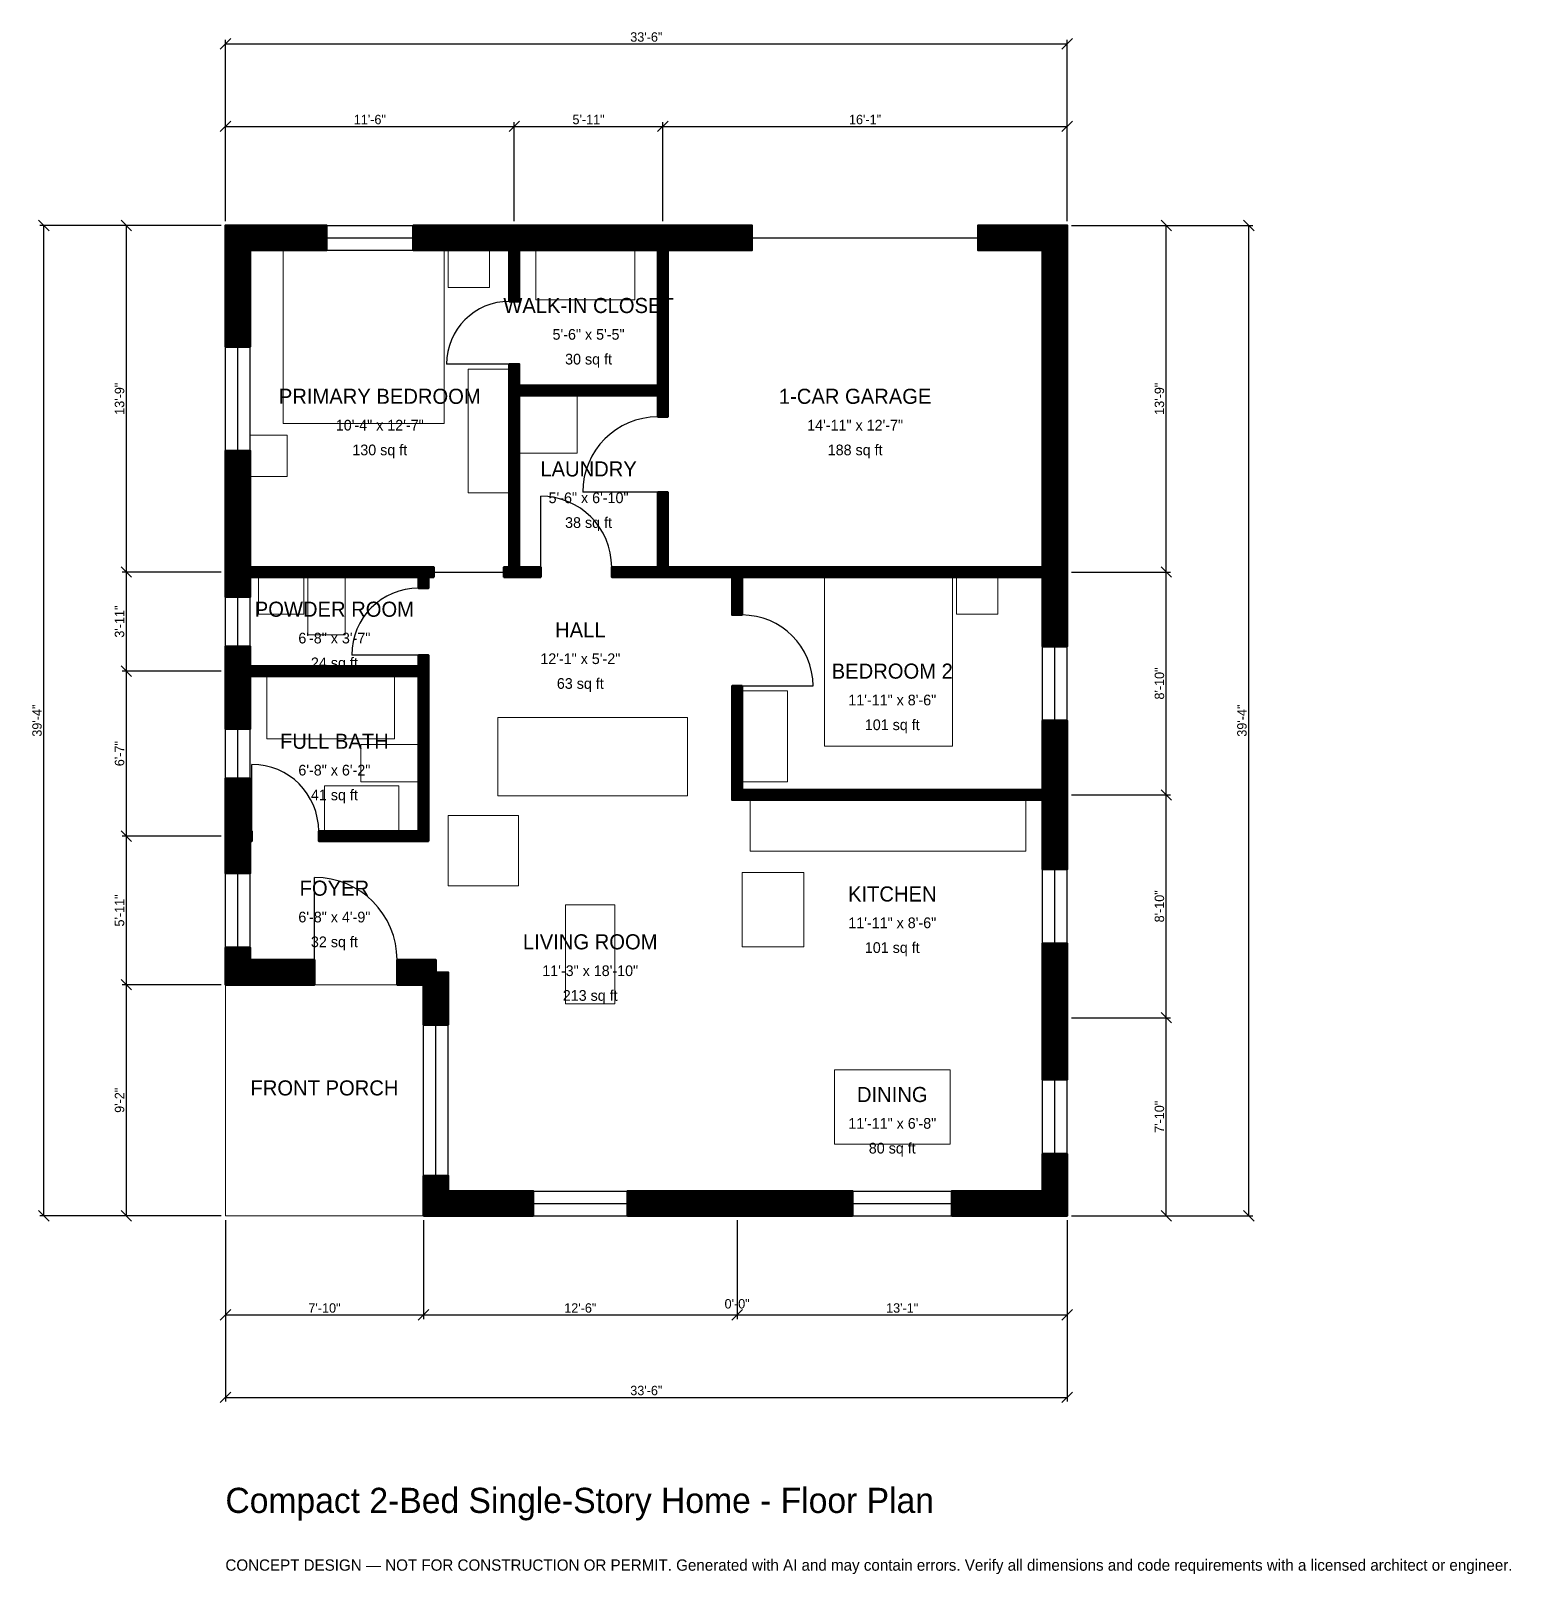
# Model space of a CAD drawing. Header units: inches. Extents: x -93 to 613, y -171 to 565.
import ezdxf
from ezdxf.enums import TextEntityAlignment as Align

# ---------------------------------------------------------------- set-up
doc = ezdxf.new("R2010")
doc.units = ezdxf.units.IN
doc.header["$MEASUREMENT"] = 0
doc.linetypes.add('DASHED', pattern=[0.6, 0.5, -0.1])
for name, color, linetype, lineweight in [('A-ANNO-DIMS', 1, 'Continuous', 13), ('A-ANNO-TEXT', 7, 'Continuous', 18), ('A-AREA-IDEN', 7, 'Continuous', 18), ('A-DOOR', 2, 'Continuous', 25), ('A-FLOR-FIXT', 9, 'Continuous', 13), ('A-FURN', 9, 'Continuous', 13), ('A-GLAZ', 4, 'Continuous', 25), ('A-SITE-PAVE', 8, 'Continuous', 13), ('A-WALL', 7, 'Continuous', 50), ('A-WALL-PATT', 8, 'Continuous', 13)]:
    doc.layers.add(name, color=color, linetype=linetype, lineweight=lineweight)
doc.dimstyles.new('PLAN', dxfattribs={"dimtxt": 4.5, "dimasz": 3, "dimexe": 2, "dimexo": 2, "dimgap": 1, "dimtad": 1, "dimdec": 0, "dimlunit": 4, "dimtsz": 2.5, "dimcen": 2.5, "dimclrd": 1, "dimclre": 1, "dimazin": 3, "dimtfac": 1, "dimtmove": 0, "dimatfit": 3})

msp = doc.modelspace()

# ---------------------------------------------------------------- hatches: boundary and pattern name
at = {"layer": 'A-WALL-PATT'}
h = msp.add_hatch(dxfattribs=at)
h.set_pattern_fill('ANSI31', color=8, scale=0.8)
h.paths.add_polyline_path([(94.4881, 0), (94.4881, 11.811), (94.4882, 11.811), (94.4882, 19.0945), (106.2992, 19.0945), (106.2992, 11.811), (146.8504, 11.811), (146.8504, 0), (106.2992, 0), (106.2992, 0), (94.4882, 0), (94.4882, 0), (94.4881, 0)])
h.paths.add_polyline_path([(94.4882, 110.2362), (81.8898, 110.2362), (81.8898, 122.0472), (100.3937, 122.0472), (100.3937, 116.1417), (106.2992, 116.1417), (106.2992, 91.1417), (94.4882, 91.1417), (94.4882, 110.2362)])
h.paths.add_polyline_path([(11.811, 110.2362), (11.811, 110.2362), (0, 110.2362), (0, 110.2362), (0, 110.2362), (0, 122.0472), (0, 122.0472), (0, 127.9528), (11.811, 127.9528), (11.811, 122.0472), (42.5197, 122.0472), (42.5197, 110.2362), (11.811, 110.2362)])
h.paths.add_polyline_path([(0, 175.1969), (0, 178.7402), (0, 178.7402), (0, 183.4646), (0, 183.4646), (0, 187.0079), (0, 208.6614), (11.811, 208.6614), (11.811, 187.0079), (11.811, 183.4646), (12.5984, 183.4646), (12.5984, 178.7402), (11.811, 178.7402), (11.811, 175.1969), (11.811, 163.3858), (0, 163.3858), (0, 175.1969)])
h.paths.add_polyline_path([(0, 253.937), (0, 257.4803), (0, 257.4803), (0, 262.2047), (0, 262.2047), (0, 265.748), (0, 271.6535), (11.811, 271.6535), (11.811, 265.748), (11.811, 262.2047), (92.126, 262.2047), (92.126, 267.5197), (96.8504, 267.5197), (96.8504, 262.2047), (96.8504, 257.4803), (96.8504, 242.5197), (96.8504, 237.7953), (96.8504, 183.4646), (96.8504, 178.7402), (92.126, 178.7402), (44.4882, 178.7402), (44.4882, 183.4646), (92.126, 183.4646), (92.126, 237.7953), (92.126, 242.5197), (92.126, 257.4803), (11.811, 257.4803), (11.811, 253.937), (11.811, 232.2835), (0, 232.2835), (0, 253.937)])
h.paths.add_polyline_path([(0, 301.1811), (0, 304.7244), (0, 304.7244), (0, 309.4488), (0, 309.4488), (0, 312.9921), (0, 364.9606), (11.811, 364.9606), (11.811, 312.9921), (11.811, 309.4488), (92.126, 309.4488), (96.8504, 309.4488), (99.4094, 309.4488), (99.4094, 304.7244), (96.8504, 304.7244), (96.8504, 299.4094), (92.126, 299.4094), (92.126, 304.7244), (11.811, 304.7244), (11.811, 301.1811), (11.811, 295.2756), (0, 295.2756), (0, 301.1811)])
h.paths.add_polyline_path([(0, 460.6299), (0, 460.6299), (0, 472.4409), (0, 472.4409), (0, 472.441), (11.811, 472.441), (11.811, 472.4409), (48.2283, 472.4409), (48.2283, 460.6299), (11.811, 460.6299), (11.811, 414.5669), (0, 414.5669), (0, 460.6299)])
h.paths.add_polyline_path([(131.8898, 472.4409), (135.4331, 472.4409), (135.4331, 472.441), (140.1575, 472.441), (140.1575, 472.4409), (143.7008, 472.4409), (202.7559, 472.4409), (206.2992, 472.4409), (206.2992, 472.441), (211.0236, 472.441), (211.0236, 472.4409), (214.5669, 472.4409), (251.1811, 472.4409), (251.1811, 460.6299), (214.5669, 460.6299), (211.0236, 460.6299), (211.0236, 396.063), (211.0236, 391.3386), (211.0236, 381.1024), (206.2992, 381.1024), (206.2992, 391.3386), (140.1575, 391.3386), (140.1575, 309.4488), (150.3937, 309.4488), (150.3937, 304.7244), (140.1575, 304.7244), (135.4331, 304.7244), (132.874, 304.7244), (132.874, 309.4488), (135.4331, 309.4488), (135.4331, 391.3386), (135.4331, 396.063), (135.4331, 406.2992), (140.1575, 406.2992), (140.1575, 396.063), (206.2992, 396.063), (206.2992, 460.6299), (202.7559, 460.6299), (143.7008, 460.6299), (140.1575, 460.6299), (140.1575, 436.2205), (135.4331, 436.2205), (135.4331, 460.6299), (131.8898, 460.6299), (89.5669, 460.6299), (89.5669, 472.4409), (131.8898, 472.4409)])
h.paths.add_polyline_path([(389.7638, 472.4409), (389.7638, 472.441), (401.5748, 472.441), (401.5748, 472.4409), (401.5748, 472.4409), (401.5748, 460.6299), (401.5748, 460.6299), (401.5748, 312.9921), (401.5748, 309.4488), (401.5748, 309.4488), (401.5748, 304.7244), (401.5748, 304.7244), (401.5748, 301.1811), (401.5748, 271.6535), (389.7638, 271.6535), (389.7638, 301.1811), (389.7638, 304.7244), (246.4567, 304.7244), (246.4567, 286.6142), (241.7323, 286.6142), (241.7323, 304.7244), (211.0236, 304.7244), (206.2992, 304.7244), (184.252, 304.7244), (184.252, 309.4488), (206.2992, 309.4488), (206.2992, 345.2756), (211.0236, 345.2756), (211.0236, 309.4488), (241.7323, 309.4488), (241.7323, 309.4488), (246.4567, 309.4488), (389.7638, 309.4488), (389.7638, 312.9921), (389.7638, 460.6299), (359.0551, 460.6299), (359.0551, 472.4409), (389.7638, 472.4409)])
h.paths.add_polyline_path([(401.5748, 206.6929), (401.5748, 203.1496), (401.5748, 203.1496), (401.5748, 198.4252), (401.5748, 198.4252), (401.5748, 194.8819), (401.5748, 165.3543), (389.7638, 165.3543), (389.7638, 194.8819), (389.7638, 198.4252), (246.4567, 198.4252), (241.7323, 198.4252), (241.7323, 198.4252), (241.7323, 237.7953), (241.7323, 242.5197), (241.7323, 252.7559), (246.4567, 252.7559), (246.4567, 242.5197), (246.4567, 237.7953), (246.4567, 203.1496), (389.7638, 203.1496), (389.7638, 206.6929), (389.7638, 236.2205), (401.5748, 236.2205), (401.5748, 206.6929)])
h.paths.add_polyline_path([(401.5748, 100.3937), (401.5748, 88.5827), (401.5748, 64.9606), (389.7638, 64.9606), (389.7638, 88.5827), (389.7638, 100.3937), (389.7638, 129.9213), (401.5748, 129.9213), (401.5748, 100.3937)])
h.paths.add_polyline_path([(401.5748, 11.811), (401.5748, 11.811), (401.5748, 0), (401.5748, 0), (401.5748, 0), (389.7638, 0), (389.7638, 0), (346.4567, 0), (346.4567, 11.811), (389.7638, 11.811), (389.7638, 29.5276), (401.5748, 29.5276), (401.5748, 11.811)])
h.paths.add_polyline_path([(250, 0), (238.189, 0), (191.7323, 0), (191.7323, 11.811), (238.189, 11.811), (250, 11.811), (299.2126, 11.811), (299.2126, 0), (250, 0)])

# ---------------------------------------------------------------- linework, layer by layer
at = {"layer": 'A-DOOR', "linetype": 'DASHED'}
msp.add_line((251.1811, 466.5354), (359.0551, 466.5354), dxfattribs=at)
at = {"layer": 'A-DOOR'}
for p, q in [((135.4331, 406.2992), (105.5118, 406.2992)), ((150.3937, 309.4488), (150.3937, 343.3071)), ((206.2992, 345.2756), (170.4724, 345.2756)), ((99.4094, 307.0866), (132.874, 307.0866)), ((92.126, 267.5197), (60.2362, 267.5197)), ((246.4567, 252.7559), (280.315, 252.7559)), ((12.5984, 183.4646), (12.5984, 215.3543)), ((42.5197, 122.0472), (42.5197, 161.4173))]:
    msp.add_line(p, q, dxfattribs=at)
for centre, radius, start, end in [((135.4331, 406.2992), 29.9213, 90, 180), ((206.2992, 345.2756), 35.8268, 90, 180), ((150.3937, 309.4488), 33.8583, 0, 90), ((92.126, 267.5197), 31.8898, 90, 180), ((246.4567, 252.7559), 33.8583, 0, 90), ((12.5984, 183.4646), 31.8898, 0, 90), ((42.5197, 122.0472), 39.3701, 0, 90)]:
    msp.add_arc(centre, radius, start, end, dxfattribs=at)
at = {"layer": 'A-FLOR-FIXT'}
for points in [[(15.748, 287.0079), (37.4016, 287.0079), (37.4016, 304.7244), (15.748, 304.7244)], [(39.3701, 277.1654), (57.0866, 277.1654), (57.0866, 304.7244), (39.3701, 304.7244)], [(19.685, 227.5591), (80.7087, 227.5591), (80.7087, 257.4803), (19.685, 257.4803)], [(64.5669, 207.0866), (92.126, 207.0866), (92.126, 224.8031), (64.5669, 224.8031)], [(47.2441, 183.4646), (82.6772, 183.4646), (82.6772, 205.1181), (47.2441, 205.1181)], [(250.3937, 174.0157), (381.8898, 174.0157), (381.8898, 198.4252), (250.3937, 198.4252)]]:
    msp.add_lwpolyline(points, close=True, dxfattribs=at)
at = {"layer": 'A-FURN'}
for points in [[(27.5591, 377.9528), (104.3307, 377.9528), (104.3307, 460.6299), (27.5591, 460.6299)], [(106.2992, 442.9134), (125.9843, 442.9134), (125.9843, 460.6299), (106.2992, 460.6299)], [(148.0315, 437.0079), (195.2756, 437.0079), (195.2756, 460.6299), (148.0315, 460.6299)], [(115.748, 344.8819), (135.4331, 344.8819), (135.4331, 403.937), (115.748, 403.937)], [(140.1575, 363.7795), (167.7165, 363.7795), (167.7165, 391.3386), (140.1575, 391.3386)], [(11.811, 352.7559), (29.5276, 352.7559), (29.5276, 372.4409), (11.811, 372.4409)], [(285.8268, 224.0157), (346.8504, 224.0157), (346.8504, 304.7244), (285.8268, 304.7244)], [(348.8189, 287.0079), (368.5039, 287.0079), (368.5039, 304.7244), (348.8189, 304.7244)], [(246.4567, 207.0866), (268.1102, 207.0866), (268.1102, 250.3937), (246.4567, 250.3937)], [(129.9213, 200.3937), (220.4724, 200.3937), (220.4724, 237.7953), (129.9213, 237.7953)], [(106.2992, 157.4803), (139.7638, 157.4803), (139.7638, 190.9449), (106.2992, 190.9449)], [(246.4567, 128.3465), (275.9843, 128.3465), (275.9843, 163.7795), (246.4567, 163.7795)], [(162.2047, 101.1811), (185.8268, 101.1811), (185.8268, 148.4252), (162.2047, 148.4252)], [(290.5512, 34.252), (345.6693, 34.252), (345.6693, 69.685), (290.5512, 69.685)]]:
    msp.add_lwpolyline(points, close=True, dxfattribs=at)
at = {"layer": 'A-GLAZ'}
for p, q in [((48.2283, 472.4409), (89.5669, 472.4409)), ((48.2283, 466.5354), (89.5669, 466.5354)), ((48.2283, 460.6299), (89.5669, 460.6299)), ((0, 364.9606), (0, 414.5669)), ((5.9055, 364.9606), (5.9055, 414.5669)), ((11.811, 364.9606), (11.811, 414.5669)), ((0, 271.6535), (0, 295.2756)), ((5.9055, 271.6535), (5.9055, 295.2756)), ((11.811, 271.6535), (11.811, 295.2756)), ((389.7638, 236.2205), (389.7638, 271.6535)), ((395.6693, 236.2205), (395.6693, 271.6535)), ((401.5748, 236.2205), (401.5748, 271.6535)), ((0, 208.6614), (0, 232.2835)), ((5.9055, 208.6614), (5.9055, 232.2835)), ((11.811, 208.6614), (11.811, 232.2835)), ((0, 127.9528), (0, 163.3858)), ((5.9055, 127.9528), (5.9055, 163.3858)), ((11.811, 127.9528), (11.811, 163.3858)), ((389.7638, 129.9213), (389.7638, 165.3543)), ((395.6693, 129.9213), (395.6693, 165.3543)), ((401.5748, 129.9213), (401.5748, 165.3543)), ((94.4882, 19.0945), (94.4882, 91.1417)), ((100.3937, 19.0945), (100.3937, 91.1417)), ((106.2992, 19.0945), (106.2992, 91.1417)), ((389.7638, 29.5276), (389.7638, 64.9606)), ((395.6693, 29.5276), (395.6693, 64.9606)), ((401.5748, 29.5276), (401.5748, 64.9606)), ((146.8504, 11.811), (191.7323, 11.811)), ((299.2126, 11.811), (346.4567, 11.811)), ((146.8504, 5.9055), (191.7323, 5.9055)), ((146.8504, 0), (191.7323, 0)), ((299.2126, 5.9055), (346.4567, 5.9055)), ((299.2126, 0), (346.4567, 0))]:
    msp.add_line(p, q, dxfattribs=at)
at = {"layer": 'A-SITE-PAVE', "linetype": 'DASHED'}
msp.add_lwpolyline([(0, 0), (94.4882, 0), (94.4882, 110.2362), (0, 110.2362)], close=True, dxfattribs=at)
at = {"layer": 'A-WALL'}
for points in [[(0, 460.6299), (0, 460.6299), (0, 472.4409), (0, 472.4409), (0, 472.441), (11.811, 472.441), (11.811, 472.4409), (48.2283, 472.4409), (48.2283, 460.6299), (11.811, 460.6299), (11.811, 414.5669), (0, 414.5669), (0, 460.6299)], [(131.8898, 472.4409), (135.4331, 472.4409), (135.4331, 472.441), (140.1575, 472.441), (140.1575, 472.4409), (143.7008, 472.4409), (202.7559, 472.4409), (206.2992, 472.4409), (206.2992, 472.441), (211.0236, 472.441), (211.0236, 472.4409), (214.5669, 472.4409), (251.1811, 472.4409), (251.1811, 460.6299), (214.5669, 460.6299), (211.0236, 460.6299), (211.0236, 396.063), (211.0236, 391.3386), (211.0236, 381.1024), (206.2992, 381.1024), (206.2992, 391.3386), (140.1575, 391.3386), (140.1575, 309.4488), (150.3937, 309.4488), (150.3937, 304.7244), (140.1575, 304.7244), (135.4331, 304.7244), (132.874, 304.7244), (132.874, 309.4488), (135.4331, 309.4488), (135.4331, 391.3386), (135.4331, 396.063), (135.4331, 406.2992), (140.1575, 406.2992), (140.1575, 396.063), (206.2992, 396.063), (206.2992, 460.6299), (202.7559, 460.6299), (143.7008, 460.6299), (140.1575, 460.6299), (140.1575, 436.2205), (135.4331, 436.2205), (135.4331, 460.6299), (131.8898, 460.6299), (89.5669, 460.6299), (89.5669, 472.4409), (131.8898, 472.4409)], [(389.7638, 472.4409), (389.7638, 472.441), (401.5748, 472.441), (401.5748, 472.4409), (401.5748, 472.4409), (401.5748, 460.6299), (401.5748, 460.6299), (401.5748, 312.9921), (401.5748, 309.4488), (401.5748, 309.4488), (401.5748, 304.7244), (401.5748, 304.7244), (401.5748, 301.1811), (401.5748, 271.6535), (389.7638, 271.6535), (389.7638, 301.1811), (389.7638, 304.7244), (246.4567, 304.7244), (246.4567, 286.6142), (241.7323, 286.6142), (241.7323, 304.7244), (211.0236, 304.7244), (206.2992, 304.7244), (184.252, 304.7244), (184.252, 309.4488), (206.2992, 309.4488), (206.2992, 345.2756), (211.0236, 345.2756), (211.0236, 309.4488), (241.7323, 309.4488), (241.7323, 309.4488), (246.4567, 309.4488), (389.7638, 309.4488), (389.7638, 312.9921), (389.7638, 460.6299), (359.0551, 460.6299), (359.0551, 472.4409), (389.7638, 472.4409)], [(0, 301.1811), (0, 304.7244), (0, 304.7244), (0, 309.4488), (0, 309.4488), (0, 312.9921), (0, 364.9606), (11.811, 364.9606), (11.811, 312.9921), (11.811, 309.4488), (92.126, 309.4488), (96.8504, 309.4488), (99.4094, 309.4488), (99.4094, 304.7244), (96.8504, 304.7244), (96.8504, 299.4094), (92.126, 299.4094), (92.126, 304.7244), (11.811, 304.7244), (11.811, 301.1811), (11.811, 295.2756), (0, 295.2756), (0, 301.1811)], [(0, 253.937), (0, 257.4803), (0, 257.4803), (0, 262.2047), (0, 262.2047), (0, 265.748), (0, 271.6535), (11.811, 271.6535), (11.811, 265.748), (11.811, 262.2047), (92.126, 262.2047), (92.126, 267.5197), (96.8504, 267.5197), (96.8504, 262.2047), (96.8504, 257.4803), (96.8504, 242.5197), (96.8504, 237.7953), (96.8504, 183.4646), (96.8504, 178.7402), (92.126, 178.7402), (44.4882, 178.7402), (44.4882, 183.4646), (92.126, 183.4646), (92.126, 237.7953), (92.126, 242.5197), (92.126, 257.4803), (11.811, 257.4803), (11.811, 253.937), (11.811, 232.2835), (0, 232.2835), (0, 253.937)], [(401.5748, 206.6929), (401.5748, 203.1496), (401.5748, 203.1496), (401.5748, 198.4252), (401.5748, 198.4252), (401.5748, 194.8819), (401.5748, 165.3543), (389.7638, 165.3543), (389.7638, 194.8819), (389.7638, 198.4252), (246.4567, 198.4252), (241.7323, 198.4252), (241.7323, 198.4252), (241.7323, 237.7953), (241.7323, 242.5197), (241.7323, 252.7559), (246.4567, 252.7559), (246.4567, 242.5197), (246.4567, 237.7953), (246.4567, 203.1496), (389.7638, 203.1496), (389.7638, 206.6929), (389.7638, 236.2205), (401.5748, 236.2205), (401.5748, 206.6929)], [(0, 175.1969), (0, 178.7402), (0, 178.7402), (0, 183.4646), (0, 183.4646), (0, 187.0079), (0, 208.6614), (11.811, 208.6614), (11.811, 187.0079), (11.811, 183.4646), (12.5984, 183.4646), (12.5984, 178.7402), (11.811, 178.7402), (11.811, 175.1969), (11.811, 163.3858), (0, 163.3858), (0, 175.1969)], [(11.811, 110.2362), (11.811, 110.2362), (0, 110.2362), (0, 110.2362), (0, 110.2362), (0, 122.0472), (0, 122.0472), (0, 127.9528), (11.811, 127.9528), (11.811, 122.0472), (42.5197, 122.0472), (42.5197, 110.2362), (11.811, 110.2362)], [(401.5748, 100.3937), (401.5748, 88.5827), (401.5748, 64.9606), (389.7638, 64.9606), (389.7638, 88.5827), (389.7638, 100.3937), (389.7638, 129.9213), (401.5748, 129.9213), (401.5748, 100.3937)], [(94.4882, 110.2362), (81.8898, 110.2362), (81.8898, 122.0472), (100.3937, 122.0472), (100.3937, 116.1417), (106.2992, 116.1417), (106.2992, 91.1417), (94.4882, 91.1417), (94.4882, 110.2362)], [(401.5748, 11.811), (401.5748, 11.811), (401.5748, 0), (401.5748, 0), (401.5748, 0), (389.7638, 0), (389.7638, 0), (346.4567, 0), (346.4567, 11.811), (389.7638, 11.811), (389.7638, 29.5276), (401.5748, 29.5276), (401.5748, 11.811)], [(94.4881, 0), (94.4881, 11.811), (94.4882, 11.811), (94.4882, 19.0945), (106.2992, 19.0945), (106.2992, 11.811), (146.8504, 11.811), (146.8504, 0), (106.2992, 0), (106.2992, 0), (94.4882, 0), (94.4882, 0), (94.4881, 0)], [(250, 0), (238.189, 0), (191.7323, 0), (191.7323, 11.811), (238.189, 11.811), (250, 11.811), (299.2126, 11.811), (299.2126, 0), (250, 0)]]:
    msp.add_lwpolyline(points, close=True, dxfattribs=at)

# ---------------------------------------------------------------- texts
at = {"layer": 'A-ANNO-TEXT'}
for s, height, p in [('Compact 2-Bed Single-Story Home - Floor Plan', 12, (0, -141.7323)), ('CONCEPT DESIGN — NOT FOR CONSTRUCTION OR PERMIT. Generated with AI and may contain errors. Verify all dimensions and code requirements with a licensed architect or engineer.', 5.4, (0, -169.2913))]:
    msp.add_text(s, height=height, dxfattribs=at).set_placement(p)
at = {"layer": 'A-AREA-IDEN'}
for s, height, p in [('WALK-IN CLOSET', 7.2, (173.2283, 434.252)), ('5\'-6" x 5\'-5"', 5.1, (173.2283, 420.4724)), ('30 sq ft', 5.1, (173.2283, 408.6614)), ('PRIMARY BEDROOM', 7.2, (73.622, 390.9449)), ('1-CAR GARAGE', 7.2, (300.3937, 390.9449)), ('10\'-4" x 12\'-7"', 5.1, (73.622, 377.1654)), ('14\'-11" x 12\'-7"', 5.1, (300.3937, 377.1654)), ('130 sq ft', 5.1, (73.622, 365.3543)), ('188 sq ft', 5.1, (300.3937, 365.3543)), ('LAUNDRY', 7.2, (173.2283, 356.2992)), ('5\'-6" x 6\'-10"', 5.1, (173.2283, 342.5197)), ('38 sq ft', 5.1, (173.2283, 330.7087)), ('POWDER ROOM', 7.2, (51.9685, 289.3701)), ('HALL', 7.2, (169.2913, 279.5276)), ('6\'-8" x 3\'-7"', 5.1, (51.9685, 275.5906)), ('24 sq ft', 5.1, (51.9685, 263.7795)), ('12\'-1" x 5\'-2"', 5.1, (169.2913, 265.748)), ('BEDROOM 2', 7.2, (318.1102, 259.8425)), ('63 sq ft', 5.1, (169.2913, 253.937)), ('11\'-11" x 8\'-6"', 5.1, (318.1102, 246.063)), ('101 sq ft', 5.1, (318.1102, 234.252)), ('FULL BATH', 7.2, (51.9685, 226.378)), ('6\'-8" x 6\'-2"', 5.1, (51.9685, 212.5984)), ('41 sq ft', 5.1, (51.9685, 200.7874)), ('FOYER', 7.2, (51.9685, 156.2992)), ('KITCHEN', 7.2, (318.1102, 153.5433)), ('6\'-8" x 4\'-9"', 5.1, (51.9685, 142.5197)), ('11\'-11" x 8\'-6"', 5.1, (318.1102, 139.7638)), ('32 sq ft', 5.1, (51.9685, 130.7087)), ('LIVING ROOM', 7.2, (174.0157, 130.7087)), ('101 sq ft', 5.1, (318.1102, 127.9528)), ('11\'-3" x 18\'-10"', 5.1, (174.0157, 116.9291)), ('213 sq ft', 5.1, (174.0157, 105.1181)), ('FRONT PORCH', 7.2, (47.2441, 61.0236)), ('DINING', 7.2, (318.1102, 57.874)), ('11\'-11" x 6\'-8"', 5.1, (318.1102, 44.0945)), ('80 sq ft', 5.1, (318.1102, 32.2835))]:
    msp.add_text(s, height=height, dxfattribs=at).set_placement(p, align=Align.MIDDLE_CENTER)

# ---------------------------------------------------------------- dimensions: what is measured, and where the dimension line sits
at = {"layer": 'A-ANNO-DIMS'}
for base, p1, p2, text in [((0, 559.0551), (0, 472.4409), (401.5748, 472.4409), '33\'-6"'), ((0, 519.685), (0, 472.4409), (137.7953, 472.4409), '11\'-6"'), ((137.7953, 519.685), (137.7953, 472.4409), (208.6614, 472.4409), '5\'-11"'), ((208.6614, 519.685), (208.6614, 472.4409), (401.5748, 472.4409), '16\'-1"'), ((0, -47.2441), (0, 0), (94.4882, 0), '7\'-10"'), ((0, -86.6142), (0, 0), (401.5748, 0), '33\'-6"'), ((94.4882, -47.2441), (94.4882, 0), (244.0945, 0), '12\'-6"'), ((244.0945, -47.2441), (244.0945, 0), (244.0945, 0), '0\'-0"'), ((244.0945, -47.2441), (244.0945, 0), (401.5748, 0), '13\'-1"')]:
    msp.add_linear_dim(base=base, p1=p1, p2=p2, text=text, dimstyle='PLAN', dxfattribs=at).render()
for base, p1, p2, text in [((-86.6142, 0), (0, 0), (0, 472.4409), '39\'-4"'), ((-47.2441, 307.0866), (0, 307.0866), (0, 472.4409), '13\'-9"'), ((448.8189, 307.0866), (401.5748, 307.0866), (401.5748, 472.4409), '13\'-9"'), ((488.189, 0), (401.5748, 0), (401.5748, 472.4409), '39\'-4"'), ((-47.2441, 259.8425), (0, 259.8425), (0, 307.0866), '3\'-11"'), ((448.8189, 200.7874), (401.5748, 200.7874), (401.5748, 307.0866), '8\'-10"'), ((-47.2441, 181.1024), (0, 181.1024), (0, 259.8425), '6\'-7"'), ((448.8189, 94.4882), (401.5748, 94.4882), (401.5748, 200.7874), '8\'-10"'), ((-47.2441, 110.2362), (0, 110.2362), (0, 181.1024), '5\'-11"'), ((-47.2441, 0), (0, 0), (0, 110.2362), '9\'-2"'), ((448.8189, 0), (401.5748, 0), (401.5748, 94.4882), '7\'-10"')]:
    msp.add_linear_dim(base=base, p1=p1, p2=p2, angle=90, text=text, dimstyle='PLAN', dxfattribs=at).render()

doc.saveas('drawing.dxf')
